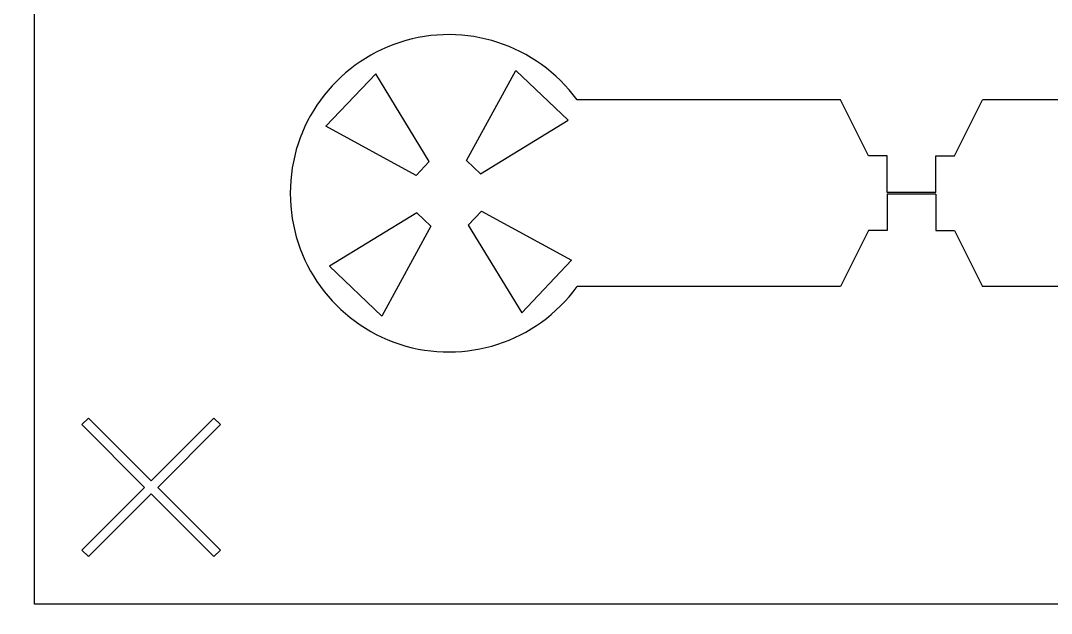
# Model space of a CAD drawing. Header units: inches. Extents: x -271009 to 5700, y -37000 to 38138.
# Drawn here: x -113860 to -108252, y -17255 to -14032 of the extents above; entities that cross this region are included whole.
import ezdxf

# ---------------------------------------------------------------- set-up
doc = ezdxf.new("R2010")
doc.units = ezdxf.units.IN
doc.header["$MEASUREMENT"] = 0

msp = doc.modelspace()

# ---------------------------------------------------------------- linework, layer by layer
for p, q in [((-112199.4, -14607), (-111927.8, -14321.6)), ((-111636.8, -14798), (-111927.8, -14321.6)), ((-111433.8, -14793), (-111166.7, -14302.8)), ((-110881.3, -14574.4), (-111166.7, -14302.8)), ((-109399.5, -14463.8), (-110833.3, -14463.8)), ((-109247.2, -14768.2), (-109399.5, -14463.8)), ((-108780.3, -14768.2), (-108628.1, -14463.8)), ((-105671.7, -14463.8), (-108628.1, -14463.8)), ((-111357.7, -14865.4), (-110881.3, -14574.4)), ((-111709.2, -14874.1), (-112199.4, -14607)), ((-111709.2, -14874.1), (-111636.8, -14798)), ((-111357.7, -14865.4), (-111433.8, -14793)), ((-109145.7, -14768.2), (-109247.2, -14768.2)), ((-109145.7, -14966.6), (-109145.7, -14768.2)), ((-108881.8, -14966.6), (-108881.8, -14768.2)), ((-108881.8, -14768.2), (-108780.3, -14768.2)), ((-108881.8, -14966.6), (-109145.7, -14966.6)), ((-108881.8, -14975.9), (-109145.7, -14975.9)), ((-109145.7, -14975.9), (-109145.7, -15174.2)), ((-108881.8, -14975.9), (-108881.8, -15174.2)), ((-111704.2, -15077.1), (-112180.6, -15368.1)), ((-111704.2, -15077.1), (-111628.1, -15149.5)), ((-111352.7, -15068.4), (-111425.1, -15144.5)), ((-111352.7, -15068.4), (-110862.5, -15335.5)), ((-111628.1, -15149.5), (-111895.2, -15639.7)), ((-111425.1, -15144.5), (-111134.1, -15620.9)), ((-109247.2, -15174.2), (-109399.5, -15478.7)), ((-109145.7, -15174.2), (-109247.2, -15174.2)), ((-108881.8, -15174.2), (-108780.3, -15174.2)), ((-108780.3, -15174.2), (-108628.1, -15478.7)), ((-110862.5, -15335.5), (-111134.1, -15620.9)), ((-112180.6, -15368.1), (-111895.2, -15639.7)), ((-109399.5, -15478.7), (-110833.3, -15478.7)), ((-105671.7, -15478.7), (-108628.1, -15478.7)), ((-113490.8, -16193.1), (-113526.7, -16229)), ((-113149.9, -16534), (-113490.8, -16193.1)), ((-112809, -16193.1), (-113149.9, -16534)), ((-112773.1, -16229), (-112809, -16193.1)), ((-113526.7, -16229), (-113185.8, -16569.9)), ((-113114, -16569.9), (-112773.1, -16229)), ((-113185.8, -16569.9), (-113526.7, -16910.8)), ((-112773.1, -16910.8), (-113114, -16569.9)), ((-113490.8, -16946.7), (-113149.9, -16605.8)), ((-113149.9, -16605.8), (-112809, -16946.7)), ((-113526.7, -16910.8), (-113490.8, -16946.7)), ((-112809, -16946.7), (-112773.1, -16910.8))]:
    msp.add_line(p, q)
msp.add_lwpolyline([(-137000, 35000, 6), (-113000, 35000)], format="xyb", close=True)
msp.add_lwpolyline([(-102720.7, -17204.2), (-113784.2, -17204.2), (-113784.2, -8678.2), (-102720.7, -8678.2)], close=True)
msp.add_arc((-111530.9, -14971.2), 862.7, 36.0319, 323.9681)

doc.saveas('drawing.dxf')
